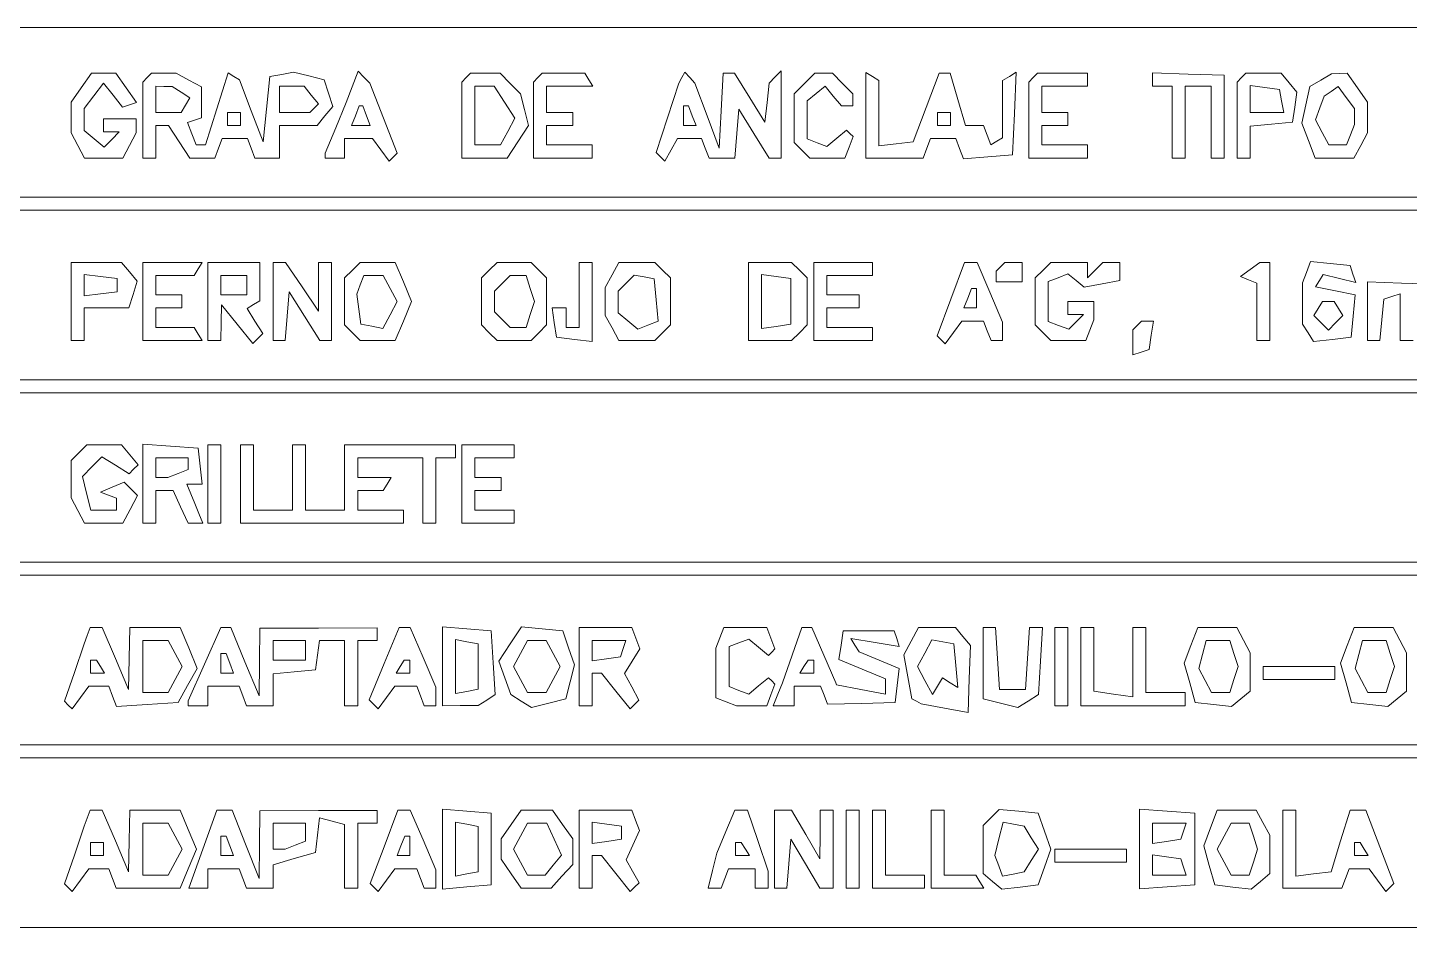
# Paper-space layout 'AN-05-DGE-020' of a CAD drawing. Header units: metres, sheet in millimetres. Extents: x 12 to 193, y 4 to 291.
# Drawn here: x 63.05 to 89.71, y 107.13 to 124.47 of the extents above; entities that cross this region are included whole.
import ezdxf

# ---------------------------------------------------------------- set-up
doc = ezdxf.new("R2010")
doc.units = ezdxf.units.M
doc.layers.add('DGE_CONTORNOS', color=7, linetype='Continuous', lineweight=0)
doc.layers.add('DGE_DATOS', color=7, linetype='Continuous', lineweight=0)

# ---------------------------------------------------------------- blocks, each defined once
blk = doc.blocks.new('LP_REF_DGE_MT_020')
at = {"layer": 'DGE_CONTORNOS'}
for points in [[(180.022, 122.839), (180.022, 121.205), (120.699, 121.205), (61.377, 121.205), (61.377, 122.839), (61.377, 124.473), (120.699, 124.473), (180.022, 124.473)], [(64.086, 123.314), (63.891, 123.034), (63.891, 122.74), (63.891, 122.445), (64.021, 122.202), (64.151, 121.959), (64.519, 121.959), (64.887, 121.959), (65.017, 122.202), (65.148, 122.445), (65.148, 122.579), (65.148, 122.713), (64.833, 122.713), (64.519, 122.713), (64.519, 122.588), (64.519, 122.462), (64.67, 122.462), (64.821, 122.462), (64.675, 122.316), (64.53, 122.171), (64.336, 122.332), (64.142, 122.493), (64.142, 122.705), (64.142, 122.917), (64.331, 123.161), (64.519, 123.404), (64.7, 123.171), (64.88, 122.938), (65.016, 122.984), (65.151, 123.029), (64.954, 123.311), (64.756, 123.593), (64.519, 123.593), (64.282, 123.593)], [(65.357, 123.509), (65.273, 123.425), (65.273, 122.692), (65.273, 121.959), (65.399, 121.959), (65.525, 121.959), (65.525, 122.273), (65.525, 122.588), (65.647, 122.588), (65.77, 122.588), (65.976, 122.273), (66.182, 121.959), (66.423, 121.959), (66.664, 121.959), (66.736, 122.148), (66.808, 122.336), (67.05, 122.336), (67.292, 122.336), (67.364, 122.148), (67.437, 121.959), (67.675, 121.959), (67.913, 121.959), (67.913, 122.273), (67.913, 122.588), (68.274, 122.588), (68.636, 122.588), (68.787, 122.77), (68.939, 122.953), (68.857, 123.21), (68.776, 123.467), (68.48, 123.541), (68.184, 123.615), (67.954, 123.572), (67.724, 123.528), (67.661, 122.901), (67.598, 122.273), (67.368, 122.869), (67.139, 123.465), (67.03, 123.532), (66.922, 123.599), (66.703, 122.905), (66.484, 122.211), (66.395, 122.211), (66.306, 122.211), (66.222, 122.428), (66.139, 122.646), (66.271, 122.69), (66.404, 122.734), (66.404, 123.034), (66.404, 123.333), (66.161, 123.463), (65.918, 123.593), (65.679, 123.593), (65.441, 123.593)], [(69.315, 123.331), (69.199, 123.027), (68.996, 122.541), (68.792, 122.054), (68.792, 122.007), (68.792, 121.959), (68.981, 121.959), (69.169, 121.959), (69.169, 122.148), (69.169, 122.336), (69.438, 122.336), (69.707, 122.336), (69.868, 122.116), (70.029, 121.897), (70.106, 121.974), (70.184, 122.052), (69.919, 122.728), (69.654, 123.404), (69.542, 123.519), (69.43, 123.634)], [(71.515, 123.509), (71.432, 123.425), (71.432, 122.692), (71.432, 121.959), (71.869, 121.959), (72.306, 121.959), (72.511, 122.272), (72.716, 122.586), (72.639, 122.892), (72.562, 123.198), (72.365, 123.396), (72.168, 123.593), (71.884, 123.593), (71.599, 123.593)], [(72.898, 123.509), (72.814, 123.425), (72.814, 122.692), (72.814, 121.959), (73.38, 121.959), (73.945, 121.959), (73.945, 122.085), (73.945, 122.211), (73.505, 122.211), (73.066, 122.211), (73.066, 122.399), (73.066, 122.588), (73.317, 122.588), (73.568, 122.588), (73.568, 122.713), (73.568, 122.839), (73.317, 122.839), (73.066, 122.839), (73.066, 123.09), (73.066, 123.342), (73.513, 123.342), (73.96, 123.342), (73.882, 123.467), (73.805, 123.593), (73.393, 123.593), (72.982, 123.593)], [(75.673, 123.51), (75.613, 123.404), (75.395, 122.737), (75.177, 122.069), (75.262, 121.984), (75.347, 121.898), (75.469, 122.117), (75.592, 122.336), (75.823, 122.336), (76.055, 122.336), (76.127, 122.148), (76.2, 121.959), (76.447, 121.959), (76.695, 121.959), (76.734, 122.43), (76.773, 122.902), (77.066, 122.43), (77.359, 121.959), (77.475, 121.959), (77.59, 121.959), (77.59, 122.801), (77.59, 123.643), (77.474, 123.524), (77.358, 123.404), (77.317, 123.027), (77.276, 122.65), (76.983, 123.122), (76.69, 123.593), (76.581, 123.593), (76.472, 123.593), (76.434, 122.87), (76.396, 122.148), (76.16, 122.776), (75.923, 123.404), (75.828, 123.51), (75.733, 123.615)], [(78.039, 123.396), (77.842, 123.198), (77.842, 122.729), (77.842, 122.261), (77.992, 122.11), (78.143, 121.959), (78.482, 121.959), (78.82, 121.959), (78.899, 122.166), (78.979, 122.372), (78.916, 122.435), (78.853, 122.498), (78.663, 122.34), (78.473, 122.182), (78.283, 122.255), (78.093, 122.328), (78.093, 122.694), (78.093, 123.06), (78.265, 123.202), (78.437, 123.345), (78.594, 123.155), (78.752, 122.965), (78.862, 122.965), (78.973, 122.965), (78.973, 123.081), (78.973, 123.198), (78.775, 123.396), (78.578, 123.593), (78.407, 123.593), (78.237, 123.593)], [(79.224, 122.784), (79.224, 121.959), (79.776, 121.959), (80.328, 121.959), (80.401, 122.148), (80.473, 122.336), (80.715, 122.336), (80.957, 122.336), (81.032, 122.14), (81.107, 121.944), (81.58, 121.983), (82.052, 122.022), (82.09, 122.819), (82.127, 123.616), (81.995, 123.534), (81.863, 123.452), (81.863, 122.902), (81.863, 122.351), (81.751, 122.282), (81.638, 122.212), (81.566, 122.4), (81.494, 122.588), (81.322, 122.588), (81.149, 122.588), (80.998, 123.09), (80.848, 123.593), (80.744, 123.593), (80.64, 123.593), (80.39, 122.933), (80.14, 122.273), (79.808, 122.234), (79.475, 122.194), (79.475, 122.823), (79.475, 123.452), (79.35, 123.53), (79.224, 123.608)], [(82.45, 123.509), (82.366, 123.425), (82.366, 122.692), (82.366, 121.959), (82.932, 121.959), (83.497, 121.959), (83.497, 122.085), (83.497, 122.211), (83.057, 122.211), (82.617, 122.211), (82.617, 122.399), (82.617, 122.588), (82.869, 122.588), (83.12, 122.588), (83.12, 122.713), (83.12, 122.839), (82.869, 122.839), (82.617, 122.839), (82.617, 123.09), (82.617, 123.342), (83.057, 123.342), (83.497, 123.342), (83.497, 123.467), (83.497, 123.593), (83.015, 123.593), (82.534, 123.593)], [(84.754, 123.471), (84.754, 123.342), (84.943, 123.342), (85.131, 123.342), (85.131, 122.65), (85.131, 121.959), (85.257, 121.959), (85.382, 121.959), (85.382, 122.65), (85.382, 123.342), (85.634, 123.342), (85.885, 123.342), (85.885, 122.65), (85.885, 121.959), (86.011, 121.959), (86.137, 121.959), (86.137, 122.757), (86.137, 123.554), (85.445, 123.577), (84.754, 123.599)], [(86.472, 123.509), (86.388, 123.425), (86.388, 122.692), (86.388, 121.959), (86.514, 121.959), (86.639, 121.959), (86.639, 122.265), (86.639, 122.572), (87.048, 122.611), (87.456, 122.65), (87.497, 122.94), (87.538, 123.23), (87.388, 123.411), (87.237, 123.593), (86.896, 123.593), (86.556, 123.593)], [(88, 123.463), (87.79, 123.34), (87.712, 122.986), (87.634, 122.631), (87.762, 122.295), (87.89, 121.959), (88.266, 121.959), (88.641, 121.959), (88.771, 122.202), (88.902, 122.445), (88.902, 122.74), (88.902, 123.034), (88.706, 123.314), (88.51, 123.593), (88.36, 123.589), (88.21, 123.585)], [(66.012, 123.228), (66.185, 123.118), (66.099, 122.979), (66.012, 122.839), (65.769, 122.839), (65.525, 122.839), (65.525, 123.09), (65.525, 123.342), (65.682, 123.34), (65.839, 123.338)], [(68.524, 123.173), (68.664, 123.004), (68.582, 122.922), (68.499, 122.839), (68.206, 122.839), (67.913, 122.839), (67.913, 123.09), (67.913, 123.342), (68.149, 123.342), (68.385, 123.342)], [(72.255, 123.036), (72.455, 122.73), (72.316, 122.47), (72.177, 122.211), (71.93, 122.211), (71.683, 122.211), (71.683, 122.776), (71.683, 123.342), (71.869, 123.342), (72.054, 123.342)], [(87.244, 123.059), (87.286, 122.839), (86.963, 122.839), (86.639, 122.839), (86.639, 123.099), (86.639, 123.359), (86.921, 123.319), (87.202, 123.279)], [(88.65, 122.762), (88.65, 122.608), (88.574, 122.409), (88.498, 122.211), (88.327, 122.211), (88.156, 122.211), (88.027, 122.453), (87.897, 122.695), (87.982, 122.924), (88.066, 123.153), (88.201, 123.245), (88.336, 123.337), (88.493, 123.127), (88.65, 122.917)], [(69.592, 122.776), (69.664, 122.588), (69.484, 122.588), (69.303, 122.588), (69.375, 122.776), (69.448, 122.965), (69.484, 122.965), (69.52, 122.965)], [(75.876, 122.776), (75.948, 122.588), (75.827, 122.588), (75.705, 122.588), (75.705, 122.776), (75.705, 122.965), (75.754, 122.965), (75.804, 122.965)], [(67.158, 122.713), (67.158, 122.588), (67.033, 122.588), (66.907, 122.588), (66.907, 122.713), (66.907, 122.839), (67.033, 122.839), (67.158, 122.839)], [(80.858, 122.713), (80.858, 122.588), (80.732, 122.588), (80.607, 122.588), (80.607, 122.713), (80.607, 122.839), (80.732, 122.839), (80.858, 122.839)], [(180.022, 119.32), (180.022, 117.686), (120.699, 117.686), (61.377, 117.686), (61.377, 119.32), (61.377, 120.954), (120.699, 120.954), (180.022, 120.954)], [(87.724, 119.756), (87.645, 119.551), (87.647, 119.153), (87.649, 118.754), (87.755, 118.587), (87.861, 118.42), (88.224, 118.462), (88.587, 118.503), (88.627, 118.913), (88.666, 119.323), (88.283, 119.4), (87.9, 119.476), (87.975, 119.597), (88.049, 119.717), (88.362, 119.639), (88.675, 119.56), (88.621, 119.723), (88.568, 119.885), (88.185, 119.924), (87.803, 119.962)], [(63.891, 119.194), (63.891, 118.44), (64.016, 118.44), (64.142, 118.44), (64.142, 118.754), (64.142, 119.069), (64.573, 119.069), (65.005, 119.069), (65.087, 119.326), (65.168, 119.583), (65.017, 119.766), (64.865, 119.948), (64.378, 119.948), (63.891, 119.948)], [(64.778, 119.508), (64.778, 119.383), (64.46, 119.343), (64.142, 119.303), (64.142, 119.508), (64.142, 119.714), (64.46, 119.674), (64.778, 119.634)], [(65.273, 119.194), (65.273, 118.44), (65.846, 118.44), (66.419, 118.44), (66.342, 118.566), (66.264, 118.692), (65.894, 118.692), (65.525, 118.692), (65.525, 118.88), (65.525, 119.069), (65.776, 119.069), (66.027, 119.069), (66.027, 119.194), (66.027, 119.32), (65.776, 119.32), (65.525, 119.32), (65.525, 119.508), (65.525, 119.697), (65.894, 119.697), (66.264, 119.697), (66.342, 119.823), (66.419, 119.948), (65.846, 119.948), (65.273, 119.948)], [(66.53, 119.194), (66.53, 118.44), (66.656, 118.44), (66.781, 118.44), (66.786, 118.786), (66.79, 119.131), (67.095, 118.759), (67.399, 118.387), (67.494, 118.482), (67.589, 118.577), (67.439, 118.817), (67.289, 119.057), (67.412, 119.133), (67.535, 119.209), (67.535, 119.579), (67.535, 119.948), (67.033, 119.948), (66.53, 119.948)], [(67.284, 119.508), (67.284, 119.32), (67.033, 119.32), (66.781, 119.32), (66.781, 119.508), (66.781, 119.697), (67.033, 119.697), (67.284, 119.697)], [(67.787, 119.194), (67.787, 118.44), (67.905, 118.44), (68.023, 118.44), (68.062, 118.911), (68.101, 119.383), (68.394, 118.911), (68.687, 118.44), (68.803, 118.44), (68.918, 118.44), (68.918, 119.194), (68.918, 119.948), (68.792, 119.948), (68.667, 119.948), (68.667, 119.479), (68.667, 119.01), (68.348, 119.479), (68.029, 119.948), (67.908, 119.948), (67.787, 119.948)], [(69.32, 119.798), (69.169, 119.647), (69.169, 119.194), (69.169, 118.742), (69.32, 118.591), (69.471, 118.44), (69.808, 118.44), (70.144, 118.44), (70.301, 118.817), (70.457, 119.194), (70.301, 119.571), (70.144, 119.948), (69.808, 119.948), (69.471, 119.948)], [(70.049, 119.446), (70.184, 119.194), (70.045, 118.935), (69.907, 118.676), (69.695, 118.717), (69.484, 118.757), (69.442, 119.048), (69.401, 119.338), (69.47, 119.518), (69.539, 119.697), (69.727, 119.697), (69.915, 119.697)], [(71.96, 119.798), (71.809, 119.647), (71.809, 119.194), (71.809, 118.742), (71.96, 118.591), (72.11, 118.44), (72.437, 118.44), (72.764, 118.44), (72.915, 118.591), (73.066, 118.742), (73.066, 119.194), (73.066, 119.647), (72.915, 119.798), (72.764, 119.948), (72.437, 119.948), (72.11, 119.948)], [(72.751, 119.446), (72.831, 119.194), (72.751, 118.943), (72.672, 118.692), (72.517, 118.692), (72.362, 118.692), (72.211, 118.842), (72.06, 118.993), (72.06, 119.194), (72.06, 119.395), (72.211, 119.546), (72.362, 119.697), (72.517, 119.697), (72.672, 119.697)], [(73.694, 119.32), (73.694, 118.692), (73.568, 118.692), (73.443, 118.692), (73.443, 118.88), (73.443, 119.069), (73.308, 119.069), (73.174, 119.069), (73.214, 118.786), (73.254, 118.503), (73.6, 118.463), (73.945, 118.423), (73.945, 119.186), (73.945, 119.948), (73.82, 119.948), (73.694, 119.948)], [(74.327, 119.705), (74.197, 119.462), (74.197, 119.194), (74.197, 118.926), (74.327, 118.683), (74.457, 118.44), (74.804, 118.44), (75.152, 118.44), (75.303, 118.591), (75.454, 118.742), (75.454, 119.194), (75.454, 119.647), (75.303, 119.798), (75.152, 119.948), (74.804, 119.948), (74.457, 119.948)], [(75.179, 119.224), (75.218, 118.815), (75.02, 118.739), (74.822, 118.663), (74.635, 118.819), (74.448, 118.974), (74.448, 119.184), (74.448, 119.395), (74.603, 119.55), (74.757, 119.704), (74.948, 119.668), (75.139, 119.632)], [(76.962, 119.194), (76.962, 118.44), (77.376, 118.44), (77.791, 118.44), (77.942, 118.591), (78.093, 118.742), (78.093, 119.194), (78.093, 119.647), (77.942, 119.798), (77.791, 119.948), (77.376, 119.948), (76.962, 119.948)], [(77.779, 119.194), (77.779, 118.754), (77.496, 118.714), (77.213, 118.674), (77.213, 119.194), (77.213, 119.714), (77.496, 119.674), (77.779, 119.634)], [(78.219, 119.194), (78.219, 118.44), (78.784, 118.44), (79.35, 118.44), (79.35, 118.566), (79.35, 118.692), (78.91, 118.692), (78.47, 118.692), (78.47, 118.88), (78.47, 119.069), (78.784, 119.069), (79.098, 119.069), (79.098, 119.194), (79.098, 119.32), (78.784, 119.32), (78.47, 119.32), (78.47, 119.508), (78.47, 119.697), (78.91, 119.697), (79.35, 119.697), (79.35, 119.823), (79.35, 119.948), (78.784, 119.948), (78.219, 119.948)], [(80.863, 119.241), (80.598, 118.533), (80.675, 118.455), (80.753, 118.378), (80.913, 118.597), (81.074, 118.817), (81.284, 118.817), (81.494, 118.817), (81.567, 118.629), (81.639, 118.44), (81.751, 118.44), (81.863, 118.44), (81.863, 118.618), (81.863, 118.796), (81.616, 119.372), (81.37, 119.948), (81.248, 119.948), (81.127, 119.948)], [(81.821, 119.865), (81.738, 119.781), (81.738, 119.676), (81.738, 119.571), (81.989, 119.571), (82.24, 119.571), (82.24, 119.76), (82.24, 119.948), (82.073, 119.948), (81.905, 119.948)], [(82.643, 119.798), (82.492, 119.647), (82.492, 119.194), (82.492, 118.742), (82.643, 118.591), (82.793, 118.44), (83.132, 118.44), (83.47, 118.44), (83.547, 118.639), (83.623, 118.838), (83.623, 119.016), (83.623, 119.194), (83.372, 119.194), (83.12, 119.194), (83.12, 119.069), (83.12, 118.943), (83.271, 118.943), (83.422, 118.943), (83.279, 118.801), (83.137, 118.658), (82.94, 118.734), (82.743, 118.809), (82.743, 119.194), (82.743, 119.579), (82.933, 119.652), (83.123, 119.725), (83.279, 119.596), (83.434, 119.468), (83.78, 119.534), (84.126, 119.601), (84.126, 119.774), (84.126, 119.948), (83.962, 119.948), (83.799, 119.948), (83.648, 119.798), (83.497, 119.647), (83.497, 119.798), (83.497, 119.948), (83.145, 119.948), (82.793, 119.948)], [(86.639, 119.811), (86.451, 119.678), (86.608, 119.614), (86.765, 119.55), (86.765, 118.995), (86.765, 118.44), (86.891, 118.44), (87.016, 118.44), (87.016, 119.194), (87.016, 119.948), (86.922, 119.946), (86.828, 119.944)], [(81.361, 119.257), (81.361, 119.069), (81.239, 119.069), (81.117, 119.069), (81.189, 119.257), (81.262, 119.446), (81.311, 119.446), (81.361, 119.446)], [(88.343, 119.058), (88.427, 118.921), (88.287, 118.781), (88.148, 118.641), (88.008, 118.781), (87.868, 118.921), (87.952, 119.058), (88.037, 119.194), (88.148, 119.194), (88.258, 119.194)], [(84.461, 118.733), (84.377, 118.65), (84.377, 118.409), (84.377, 118.168), (84.534, 118.22), (84.691, 118.271), (84.731, 118.544), (84.772, 118.817), (84.658, 118.817), (84.545, 118.817)], [(180.022, 115.801), (180.022, 114.167), (120.699, 114.167), (61.377, 114.167), (61.377, 115.801), (61.377, 117.435), (120.699, 117.435), (180.022, 117.435)], [(64.042, 116.278), (63.891, 116.128), (63.891, 115.768), (63.891, 115.407), (64.021, 115.164), (64.151, 114.921), (64.519, 114.921), (64.887, 114.921), (65.029, 115.186), (65.171, 115.451), (65.042, 115.58), (64.913, 115.709), (64.685, 115.614), (64.456, 115.52), (64.613, 115.462), (64.77, 115.403), (64.77, 115.288), (64.77, 115.173), (64.522, 115.173), (64.273, 115.173), (64.191, 115.497), (64.109, 115.822), (64.298, 116.011), (64.487, 116.2), (64.749, 116.037), (65.01, 115.873), (65.097, 115.96), (65.183, 116.046), (65.024, 116.238), (64.865, 116.429), (64.529, 116.429), (64.192, 116.429)], [(65.273, 115.682), (65.273, 114.921), (65.399, 114.921), (65.525, 114.921), (65.525, 115.235), (65.525, 115.55), (65.693, 115.55), (65.861, 115.55), (66.004, 115.235), (66.148, 114.921), (66.289, 114.921), (66.431, 114.921), (66.355, 115.11), (66.279, 115.298), (66.202, 115.487), (66.126, 115.675), (66.274, 115.675), (66.421, 115.675), (66.381, 116.021), (66.342, 116.366), (65.807, 116.405), (65.273, 116.444)], [(66.53, 115.675), (66.53, 114.921), (66.656, 114.921), (66.781, 114.921), (66.781, 115.675), (66.781, 116.429), (66.656, 116.429), (66.53, 116.429)], [(67.158, 115.675), (67.158, 114.921), (68.729, 114.921), (70.301, 114.921), (70.301, 115.047), (70.301, 115.173), (69.861, 115.173), (69.421, 115.173), (69.421, 115.361), (69.421, 115.55), (69.665, 115.55), (69.909, 115.55), (69.986, 115.675), (70.064, 115.801), (69.742, 115.801), (69.421, 115.801), (69.421, 115.989), (69.421, 116.178), (70.049, 116.178), (70.678, 116.178), (70.678, 115.55), (70.678, 114.921), (70.803, 114.921), (70.929, 114.921), (70.929, 115.55), (70.929, 116.178), (71.117, 116.178), (71.306, 116.178), (71.306, 116.304), (71.306, 116.429), (70.238, 116.429), (69.169, 116.429), (69.169, 115.801), (69.169, 115.173), (68.792, 115.173), (68.415, 115.173), (68.415, 115.801), (68.415, 116.429), (68.29, 116.429), (68.164, 116.429), (68.164, 115.801), (68.164, 115.173), (67.787, 115.173), (67.41, 115.173), (67.41, 115.801), (67.41, 116.429), (67.284, 116.429), (67.158, 116.429)], [(71.432, 115.675), (71.432, 114.921), (71.934, 114.921), (72.437, 114.921), (72.437, 115.047), (72.437, 115.173), (72.06, 115.173), (71.683, 115.173), (71.683, 115.361), (71.683, 115.55), (71.934, 115.55), (72.186, 115.55), (72.186, 115.675), (72.186, 115.801), (71.934, 115.801), (71.683, 115.801), (71.683, 115.989), (71.683, 116.178), (72.06, 116.178), (72.437, 116.178), (72.437, 116.304), (72.437, 116.429), (71.934, 116.429), (71.432, 116.429)], [(66.153, 116.066), (66.153, 115.953), (65.954, 115.877), (65.755, 115.801), (65.64, 115.801), (65.525, 115.801), (65.525, 115.989), (65.525, 116.178), (65.839, 116.178), (66.153, 116.178)], [(180.022, 112.282), (180.022, 110.648), (120.699, 110.648), (61.377, 110.648), (61.377, 112.282), (61.377, 113.916), (120.699, 113.916), (180.022, 113.916)], [(64.203, 112.753), (64.146, 112.596), (63.954, 112.042), (63.762, 111.489), (63.837, 111.414), (63.911, 111.34), (64.072, 111.559), (64.233, 111.779), (64.425, 111.779), (64.618, 111.779), (64.693, 111.584), (64.768, 111.388), (65.362, 111.427), (65.956, 111.465), (66.14, 111.793), (66.323, 112.122), (66.16, 112.516), (65.997, 112.91), (65.509, 112.91), (65.022, 112.91), (65.012, 112.313), (65.001, 111.716), (64.745, 112.313), (64.488, 112.91), (64.374, 112.91), (64.26, 112.91)], [(66.466, 112.203), (66.153, 111.497), (66.153, 111.449), (66.153, 111.402), (66.342, 111.402), (66.53, 111.402), (66.53, 111.591), (66.53, 111.779), (66.831, 111.779), (67.132, 111.779), (67.204, 111.591), (67.276, 111.402), (67.532, 111.402), (67.787, 111.402), (67.787, 111.708), (67.787, 112.015), (68.195, 112.054), (68.604, 112.093), (68.644, 112.376), (68.684, 112.659), (68.927, 112.659), (69.169, 112.659), (69.169, 112.031), (69.169, 111.402), (69.295, 111.402), (69.421, 111.402), (69.421, 112.031), (69.421, 112.659), (69.609, 112.659), (69.798, 112.659), (69.798, 112.78), (69.798, 112.9), (68.667, 112.898), (67.535, 112.897), (67.529, 112.244), (67.522, 111.591), (67.246, 112.25), (66.97, 112.91), (66.874, 112.91), (66.778, 112.91)], [(69.932, 112.213), (69.643, 111.515), (69.731, 111.427), (69.818, 111.34), (69.979, 111.559), (70.14, 111.779), (70.35, 111.779), (70.56, 111.779), (70.632, 111.591), (70.704, 111.402), (70.817, 111.402), (70.929, 111.402), (70.929, 111.58), (70.929, 111.758), (70.682, 112.334), (70.435, 112.91), (70.328, 112.91), (70.221, 112.91)], [(71.055, 112.164), (71.055, 111.402), (71.4, 111.404), (71.746, 111.406), (71.911, 111.51), (72.075, 111.615), (72.036, 112.231), (71.997, 112.847), (71.526, 112.886), (71.055, 112.925)], [(72.361, 112.594), (72.144, 112.262), (72.259, 111.94), (72.374, 111.617), (72.575, 111.491), (72.775, 111.365), (73.107, 111.448), (73.439, 111.532), (73.522, 111.862), (73.604, 112.192), (73.49, 112.519), (73.375, 112.847), (72.977, 112.886), (72.578, 112.925)], [(73.694, 112.156), (73.694, 111.402), (73.82, 111.402), (73.945, 111.402), (73.945, 111.716), (73.945, 112.031), (74.035, 112.031), (74.124, 112.031), (74.401, 111.685), (74.677, 111.339), (74.761, 111.423), (74.845, 111.506), (74.707, 111.766), (74.568, 112.025), (74.716, 112.262), (74.865, 112.5), (74.786, 112.705), (74.707, 112.91), (74.201, 112.91), (73.694, 112.91)], [(76.41, 112.711), (76.333, 112.513), (76.333, 112.034), (76.333, 111.555), (76.532, 111.478), (76.731, 111.402), (77.021, 111.402), (77.312, 111.402), (77.391, 111.609), (77.47, 111.815), (77.408, 111.878), (77.345, 111.941), (77.155, 111.783), (76.965, 111.625), (76.775, 111.698), (76.585, 111.771), (76.585, 112.156), (76.585, 112.541), (76.775, 112.614), (76.965, 112.687), (77.155, 112.529), (77.345, 112.372), (77.408, 112.435), (77.47, 112.497), (77.391, 112.704), (77.312, 112.91), (76.899, 112.91), (76.486, 112.91)], [(77.804, 112.376), (77.617, 111.842), (77.527, 111.622), (77.438, 111.402), (77.64, 111.402), (77.842, 111.402), (77.842, 111.591), (77.842, 111.779), (78.097, 111.779), (78.352, 111.779), (78.419, 111.604), (78.486, 111.429), (79.138, 111.447), (79.79, 111.465), (79.828, 111.793), (79.866, 112.12), (79.479, 112.28), (79.093, 112.44), (79.013, 112.569), (78.934, 112.698), (79.401, 112.622), (79.869, 112.546), (79.819, 112.697), (79.769, 112.847), (79.276, 112.847), (78.784, 112.847), (78.745, 112.57), (78.705, 112.292), (79.153, 112.105), (79.601, 111.918), (79.601, 111.772), (79.601, 111.626), (79.13, 111.714), (78.658, 111.802), (78.652, 111.822), (78.645, 111.842), (78.413, 112.376), (78.18, 112.91), (78.086, 112.91), (77.991, 112.91)], [(80.097, 112.646), (79.955, 112.381), (80.034, 111.959), (80.114, 111.537), (80.203, 111.486), (80.292, 111.435), (80.744, 111.354), (81.195, 111.273), (81.218, 111.918), (81.241, 112.563), (81.097, 112.737), (80.953, 112.91), (80.596, 112.91), (80.238, 112.91)], [(81.486, 112.221), (81.486, 111.533), (81.82, 111.449), (82.154, 111.365), (82.354, 111.491), (82.555, 111.617), (82.593, 112.263), (82.631, 112.91), (82.505, 112.91), (82.38, 112.91), (82.342, 112.313), (82.303, 111.716), (82.052, 111.716), (81.801, 111.716), (81.762, 112.313), (81.724, 112.91), (81.605, 112.91), (81.486, 112.91)], [(82.869, 112.156), (82.869, 111.402), (82.995, 111.402), (83.12, 111.402), (83.12, 112.156), (83.12, 112.91), (82.995, 112.91), (82.869, 112.91)], [(83.372, 112.156), (83.372, 111.402), (84.377, 111.402), (85.382, 111.402), (85.382, 111.528), (85.382, 111.654), (85.005, 111.654), (84.628, 111.654), (84.628, 112.282), (84.628, 112.91), (84.503, 112.91), (84.377, 112.91), (84.377, 112.241), (84.377, 111.571), (84, 111.627), (83.623, 111.682), (83.623, 112.296), (83.623, 112.91), (83.497, 112.91), (83.372, 112.91)], [(85.496, 112.565), (85.364, 112.219), (85.472, 111.842), (85.579, 111.465), (85.928, 111.424), (86.277, 111.384), (86.458, 111.534), (86.639, 111.684), (86.639, 112.054), (86.639, 112.424), (86.509, 112.667), (86.379, 112.91), (86.003, 112.91), (85.628, 112.91)], [(88.512, 112.565), (88.381, 112.219), (88.488, 111.842), (88.595, 111.465), (88.945, 111.424), (89.294, 111.384), (89.475, 111.534), (89.656, 111.684), (89.656, 112.054), (89.656, 112.424), (89.526, 112.667), (89.395, 112.91), (89.02, 112.91), (88.644, 112.91)], [(65.902, 112.408), (66.036, 112.156), (65.902, 111.905), (65.767, 111.654), (65.52, 111.654), (65.273, 111.654), (65.273, 112.156), (65.273, 112.659), (65.52, 112.659), (65.767, 112.659)], [(68.415, 112.47), (68.415, 112.282), (68.101, 112.282), (67.787, 112.282), (67.787, 112.47), (67.787, 112.659), (68.101, 112.659), (68.415, 112.659)], [(71.746, 112.156), (71.746, 111.72), (71.526, 111.677), (71.306, 111.635), (71.306, 112.156), (71.306, 112.677), (71.526, 112.635), (71.746, 112.593)], [(73.191, 112.408), (73.326, 112.156), (73.191, 111.905), (73.057, 111.654), (72.877, 111.654), (72.697, 111.654), (72.563, 111.905), (72.428, 112.156), (72.563, 112.408), (72.697, 112.659), (72.877, 112.659), (73.057, 112.659)], [(74.543, 112.502), (74.491, 112.345), (74.218, 112.305), (73.945, 112.264), (73.945, 112.462), (73.945, 112.659), (74.27, 112.659), (74.595, 112.659)], [(80.961, 112.174), (81.001, 111.753), (80.853, 111.845), (80.704, 111.937), (80.606, 111.778), (80.508, 111.62), (80.364, 111.888), (80.221, 112.156), (80.359, 112.415), (80.498, 112.674), (80.709, 112.634), (80.921, 112.594)], [(86.325, 112.408), (86.405, 112.156), (86.325, 111.905), (86.245, 111.654), (86.07, 111.654), (85.894, 111.654), (85.77, 111.885), (85.647, 112.116), (85.718, 112.387), (85.789, 112.659), (86.017, 112.659), (86.245, 112.659)], [(89.341, 112.408), (89.421, 112.156), (89.341, 111.905), (89.262, 111.654), (89.086, 111.654), (88.91, 111.654), (88.787, 111.885), (88.663, 112.116), (88.734, 112.387), (88.805, 112.659), (89.033, 112.659), (89.262, 112.659)], [(64.456, 112.156), (64.534, 112.031), (64.401, 112.031), (64.268, 112.031), (64.268, 112.156), (64.268, 112.282), (64.323, 112.282), (64.379, 112.282)], [(66.953, 112.219), (67.025, 112.031), (66.903, 112.031), (66.781, 112.031), (66.781, 112.219), (66.781, 112.408), (66.831, 112.408), (66.88, 112.408)], [(70.426, 112.156), (70.426, 112.031), (70.293, 112.031), (70.16, 112.031), (70.238, 112.156), (70.315, 112.282), (70.371, 112.282), (70.426, 112.282)], [(78.219, 112.156), (78.219, 112.031), (78.085, 112.031), (77.952, 112.031), (78.03, 112.156), (78.108, 112.282), (78.163, 112.282), (78.219, 112.282)], [(86.891, 112.031), (86.891, 111.905), (87.582, 111.905), (88.273, 111.905), (88.273, 112.031), (88.273, 112.156), (87.582, 112.156), (86.891, 112.156)], [(180.022, 108.763), (180.022, 107.129), (120.699, 107.129), (61.377, 107.129), (61.377, 108.763), (61.377, 110.397), (120.699, 110.397), (180.022, 110.397)], [(64.203, 109.234), (64.146, 109.077), (63.954, 108.523), (63.762, 107.97), (63.837, 107.895), (63.911, 107.821), (64.072, 108.04), (64.233, 108.26), (64.425, 108.26), (64.618, 108.26), (64.69, 108.072), (64.763, 107.883), (65.38, 107.883), (65.997, 107.883), (66.153, 108.26), (66.309, 108.637), (66.153, 109.014), (65.997, 109.391), (65.509, 109.391), (65.022, 109.391), (65.012, 108.794), (65.001, 108.197), (64.745, 108.794), (64.488, 109.391), (64.374, 109.391), (64.26, 109.391)], [(66.435, 108.637), (66.163, 107.883), (66.347, 107.883), (66.53, 107.883), (66.53, 108.072), (66.53, 108.26), (66.831, 108.26), (67.132, 108.26), (67.204, 108.072), (67.276, 107.883), (67.532, 107.883), (67.787, 107.883), (67.787, 108.108), (67.787, 108.334), (68.195, 108.454), (68.604, 108.574), (68.642, 108.906), (68.681, 109.238), (68.925, 109.174), (69.169, 109.111), (69.169, 108.497), (69.169, 107.883), (69.295, 107.883), (69.421, 107.883), (69.421, 108.512), (69.421, 109.14), (69.609, 109.14), (69.798, 109.14), (69.798, 109.261), (69.798, 109.381), (68.667, 109.379), (67.535, 109.378), (67.527, 108.725), (67.519, 108.072), (67.259, 108.731), (66.999, 109.391), (66.852, 109.391), (66.706, 109.391)], [(69.928, 108.684), (69.663, 107.976), (69.741, 107.898), (69.818, 107.821), (69.979, 108.04), (70.14, 108.26), (70.35, 108.26), (70.56, 108.26), (70.632, 108.072), (70.704, 107.883), (70.817, 107.883), (70.929, 107.883), (70.929, 108.061), (70.929, 108.239), (70.682, 108.815), (70.435, 109.391), (70.314, 109.391), (70.193, 109.391)], [(71.055, 108.637), (71.055, 107.868), (71.526, 107.907), (71.997, 107.946), (71.997, 108.637), (71.997, 109.328), (71.526, 109.367), (71.055, 109.406)], [(72.381, 109.112), (72.186, 108.833), (72.186, 108.637), (72.186, 108.442), (72.381, 108.162), (72.577, 107.883), (72.865, 107.883), (73.152, 107.883), (73.36, 108.113), (73.568, 108.343), (73.568, 108.588), (73.568, 108.833), (73.373, 109.112), (73.177, 109.391), (72.877, 109.391), (72.577, 109.391)], [(73.694, 108.637), (73.694, 107.883), (73.82, 107.883), (73.945, 107.883), (73.945, 108.197), (73.945, 108.512), (74.035, 108.512), (74.124, 108.512), (74.401, 108.166), (74.677, 107.82), (74.763, 107.905), (74.848, 107.99), (74.724, 108.211), (74.6, 108.433), (74.729, 108.715), (74.858, 108.998), (74.783, 109.195), (74.707, 109.391), (74.201, 109.391), (73.694, 109.391)], [(76.524, 108.976), (76.35, 108.56), (76.265, 108.222), (76.18, 107.883), (76.306, 107.883), (76.432, 107.883), (76.504, 108.072), (76.577, 108.26), (76.832, 108.26), (77.087, 108.26), (77.087, 108.072), (77.087, 107.883), (77.213, 107.883), (77.339, 107.883), (77.339, 108.049), (77.339, 108.215), (77.138, 108.803), (76.938, 109.391), (76.818, 109.391), (76.698, 109.391)], [(77.464, 108.637), (77.464, 107.883), (77.583, 107.883), (77.701, 107.883), (77.74, 108.354), (77.779, 108.826), (78.057, 108.354), (78.336, 107.883), (78.466, 107.883), (78.596, 107.883), (78.596, 108.637), (78.596, 109.391), (78.47, 109.391), (78.344, 109.391), (78.341, 108.92), (78.338, 108.449), (78.065, 108.92), (77.792, 109.391), (77.628, 109.391), (77.464, 109.391)], [(78.847, 108.637), (78.847, 107.883), (78.973, 107.883), (79.098, 107.883), (79.098, 108.637), (79.098, 109.391), (78.973, 109.391), (78.847, 109.391)], [(79.35, 108.637), (79.35, 107.883), (79.852, 107.883), (80.355, 107.883), (80.355, 108.009), (80.355, 108.134), (79.978, 108.134), (79.601, 108.134), (79.601, 108.763), (79.601, 109.391), (79.475, 109.391), (79.35, 109.391)], [(80.481, 108.637), (80.481, 107.883), (80.991, 107.883), (81.501, 107.883), (81.423, 108.009), (81.346, 108.134), (81.039, 108.134), (80.732, 108.134), (80.732, 108.763), (80.732, 109.391), (80.607, 109.391), (80.481, 109.391)], [(81.643, 109.246), (81.486, 109.09), (81.486, 108.627), (81.486, 108.165), (81.667, 108.015), (81.848, 107.865), (82.199, 107.905), (82.55, 107.946), (82.671, 108.292), (82.792, 108.637), (82.671, 108.983), (82.55, 109.328), (82.175, 109.366), (81.799, 109.403)], [(84.503, 108.637), (84.503, 107.869), (85.037, 107.907), (85.571, 107.946), (85.571, 108.637), (85.571, 109.328), (85.037, 109.367), (84.503, 109.406)], [(85.873, 109.046), (85.742, 108.7), (85.849, 108.323), (85.956, 107.946), (86.305, 107.905), (86.655, 107.865), (86.835, 108.015), (87.016, 108.165), (87.016, 108.535), (87.016, 108.905), (86.886, 109.148), (86.756, 109.391), (86.38, 109.391), (86.005, 109.391)], [(87.268, 108.637), (87.268, 107.883), (87.837, 107.883), (88.407, 107.883), (88.479, 108.072), (88.551, 108.26), (88.744, 108.26), (88.937, 108.26), (89.097, 108.04), (89.258, 107.821), (89.334, 107.897), (89.41, 107.972), (89.138, 108.682), (88.867, 109.391), (88.718, 109.391), (88.569, 109.391), (88.384, 108.794), (88.199, 108.197), (87.859, 108.158), (87.519, 108.118), (87.519, 108.755), (87.519, 109.391), (87.393, 109.391), (87.268, 109.391)], [(65.902, 108.889), (66.036, 108.637), (65.902, 108.386), (65.767, 108.134), (65.52, 108.134), (65.273, 108.134), (65.273, 108.637), (65.273, 109.14), (65.52, 109.14), (65.767, 109.14)], [(68.415, 108.965), (68.415, 108.79), (68.216, 108.713), (68.018, 108.637), (67.902, 108.637), (67.787, 108.637), (67.787, 108.889), (67.787, 109.14), (68.101, 109.14), (68.415, 109.14)], [(71.746, 108.637), (71.746, 108.201), (71.526, 108.158), (71.306, 108.116), (71.306, 108.637), (71.306, 109.158), (71.526, 109.116), (71.746, 109.074)], [(73.212, 108.829), (73.354, 108.519), (73.194, 108.327), (73.035, 108.134), (72.866, 108.134), (72.697, 108.134), (72.563, 108.386), (72.428, 108.637), (72.563, 108.889), (72.697, 109.14), (72.884, 109.14), (73.071, 109.14)], [(74.511, 108.951), (74.511, 108.826), (74.228, 108.786), (73.945, 108.745), (73.945, 108.951), (73.945, 109.157), (74.228, 109.117), (74.511, 109.077)], [(82.415, 108.857), (82.553, 108.637), (82.415, 108.417), (82.276, 108.197), (82.069, 108.157), (81.863, 108.116), (81.787, 108.314), (81.711, 108.512), (81.791, 108.834), (81.872, 109.157), (82.074, 109.117), (82.276, 109.077)], [(85.352, 108.983), (85.3, 108.826), (85.027, 108.786), (84.754, 108.745), (84.754, 108.943), (84.754, 109.14), (85.079, 109.14), (85.403, 109.14)], [(86.702, 108.889), (86.782, 108.637), (86.702, 108.386), (86.622, 108.134), (86.447, 108.134), (86.271, 108.134), (86.137, 108.386), (86.002, 108.637), (86.137, 108.889), (86.271, 109.14), (86.447, 109.14), (86.622, 109.14)], [(64.519, 108.637), (64.519, 108.512), (64.393, 108.512), (64.268, 108.512), (64.268, 108.637), (64.268, 108.763), (64.393, 108.763), (64.519, 108.763)], [(66.953, 108.7), (67.025, 108.512), (66.903, 108.512), (66.781, 108.512), (66.781, 108.7), (66.781, 108.889), (66.831, 108.889), (66.88, 108.889)], [(70.426, 108.7), (70.426, 108.512), (70.304, 108.512), (70.183, 108.512), (70.255, 108.7), (70.327, 108.889), (70.377, 108.889), (70.426, 108.889)], [(76.899, 108.637), (76.977, 108.512), (76.843, 108.512), (76.71, 108.512), (76.71, 108.637), (76.71, 108.763), (76.766, 108.763), (76.821, 108.763)], [(88.839, 108.637), (88.916, 108.512), (88.783, 108.512), (88.65, 108.512), (88.65, 108.637), (88.65, 108.763), (88.706, 108.763), (88.761, 108.763)], [(82.869, 108.512), (82.869, 108.386), (83.56, 108.386), (84.251, 108.386), (84.251, 108.512), (84.251, 108.637), (83.56, 108.637), (82.869, 108.637)], [(85.352, 108.292), (85.403, 108.134), (85.079, 108.134), (84.754, 108.134), (84.754, 108.332), (84.754, 108.529), (85.027, 108.489), (85.3, 108.449)]]:
    blk.add_lwpolyline(points, close=True, dxfattribs=at)
blk.add_lwpolyline([(90.221, 119.527), (89.561, 119.549), (88.902, 119.571), (88.902, 119.006), (88.902, 118.44), (89.019, 118.44), (89.137, 118.44), (89.176, 118.839), (89.216, 119.238), (89.373, 119.289), (89.53, 119.341), (89.53, 118.891), (89.53, 118.44), (89.656, 118.44), (89.781, 118.44)], dxfattribs=at)

psp = doc.layouts.new('AN-05-DGE-020')

# ---------------------------------------------------------------- block references
at = {"layer": 'DGE_DATOS'}
psp.add_blockref('LP_REF_DGE_MT_020', (0, 0), dxfattribs=at)

doc.saveas('drawing.dxf')
